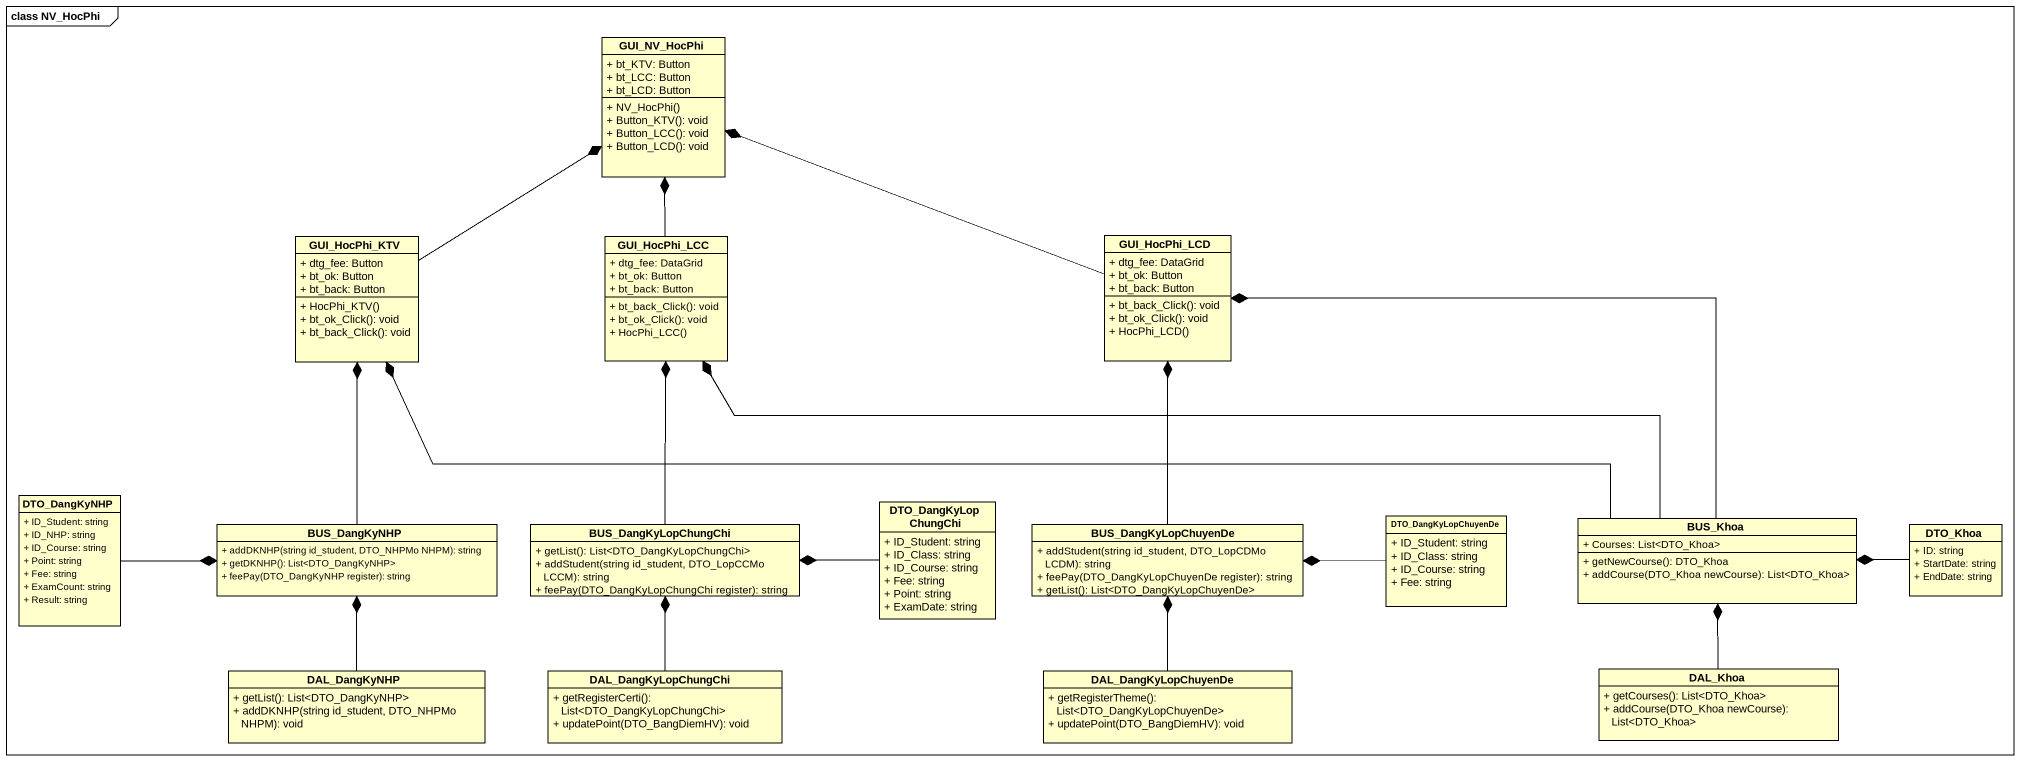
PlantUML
@startuml
mainframe class NV_HocPhi
hide circle
hide empty members
skinparam classAttributeIconSize 0
class GUI_NV_HocPhi {
  + bt_KTV: Button
  + bt_LCC: Button
  + bt_LCD: Button
  + NV_HocPhi()
  + Button_KTV(): void
  + Button_LCC(): void
  + Button_LCD(): void
}
class GUI_HocPhi_KTV {
  + dtg_fee: Button
  + bt_ok: Button
  + bt_back: Button
  + HocPhi_KTV()
  + bt_ok_Click(): void
  + bt_back_Click(): void
}
class GUI_HocPhi_LCC {
  + dtg_fee: DataGrid
  + bt_ok: Button
  + bt_back: Button
  + bt_back_Click(): void
  + bt_ok_Click(): void
  + HocPhi_LCC()
}
class GUI_HocPhi_LCD {
  + dtg_fee: DataGrid
  + bt_ok: Button
  + bt_back: Button
  + bt_back_Click(): void
  + bt_ok_Click(): void
  + HocPhi_LCD()
}
class DTO_DangKyNHP {
  + ID_Student: string
  + ID_NHP: string
  + ID_Course: string
  + Point: string
  + Fee: string
  + ExamCount: string
  + Result: string
}
class DTO_DangKyLopChungChi {
  + ID_Student: string
  + ID_Class: string
  + ID_Course: string
  + Fee: string
  + Point: string
  + ExamDate: string
}
class BUS_DangKyNHP {
  + addDKNHP(string id_student, DTO_NHPMo NHPM): string
  + getDKNHP(): List<DTO_DangKyNHP>
  + feePay(DTO_DangKyNHP register): string
}
class BUS_DangKyLopChungChi {
  + getList(): List<DTO_DangKyLopChungChi>
  + addStudent(string id_student, DTO_LopCCMo LCCM): string
  + feePay(DTO_DangKyLopChungChi register): string
}
class BUS_DangKyLopChuyenDe {
  + addStudent(string id_student, DTO_LopCDMo LCDM): string
  + feePay(DTO_DangKyLopChuyenDe register): string
  + getList(): List<DTO_DangKyLopChuyenDe>
}
class DTO_DangKyLopChuyenDe {
  + ID_Student: string
  + ID_Class: string
  + ID_Course: string
  + Fee: string
}
class BUS_Khoa {
  + Courses: List<DTO_Khoa>
  + getNewCourse(): DTO_Khoa
  + addCourse(DTO_Khoa newCourse): List<DTO_Khoa>
}
class DTO_Khoa {
  + ID: string
  + StartDate: string
  + EndDate: string
}
class DAL_DangKyNHP {
  + getList(): List<DTO_DangKyNHP>
  + addDKNHP(string id_student, DTO_NHPMo NHPM): void
}
class DAL_DangKyLopChungChi {
  + getRegisterCerti(): List<DTO_DangKyLopChungChi>
  + updatePoint(DTO_BangDiemHV): void
}
class DAL_DangKyLopChuyenDe {
  + getRegisterTheme(): List<DTO_DangKyLopChuyenDe>
  + updatePoint(DTO_BangDiemHV): void
}
class DAL_Khoa {
  + getCourses(): List<DTO_Khoa>
  + addCourse(DTO_Khoa newCourse): List<DTO_Khoa>
}
GUI_HocPhi_KTV -up-* GUI_NV_HocPhi
GUI_HocPhi_LCC -up-* GUI_NV_HocPhi
GUI_HocPhi_LCD -left-* GUI_NV_HocPhi
DTO_DangKyNHP -right-* BUS_DangKyNHP
DTO_DangKyLopChungChi -left-* BUS_DangKyLopChungChi
BUS_DangKyNHP -up-* GUI_HocPhi_KTV
BUS_DangKyLopChungChi -up-* GUI_HocPhi_LCC
BUS_DangKyLopChuyenDe -up-* GUI_HocPhi_LCD
DTO_DangKyLopChuyenDe -left-* BUS_DangKyLopChuyenDe
BUS_Khoa -left-* GUI_HocPhi_KTV
BUS_Khoa -left-* GUI_HocPhi_LCC
BUS_Khoa -left-* GUI_HocPhi_LCD
DTO_Khoa -left-* BUS_Khoa
DAL_DangKyNHP -up-* BUS_DangKyNHP
DAL_DangKyLopChungChi -up-* BUS_DangKyLopChungChi
DAL_DangKyLopChuyenDe -up-* BUS_DangKyLopChuyenDe
DAL_Khoa -up-* BUS_Khoa
@enduml
